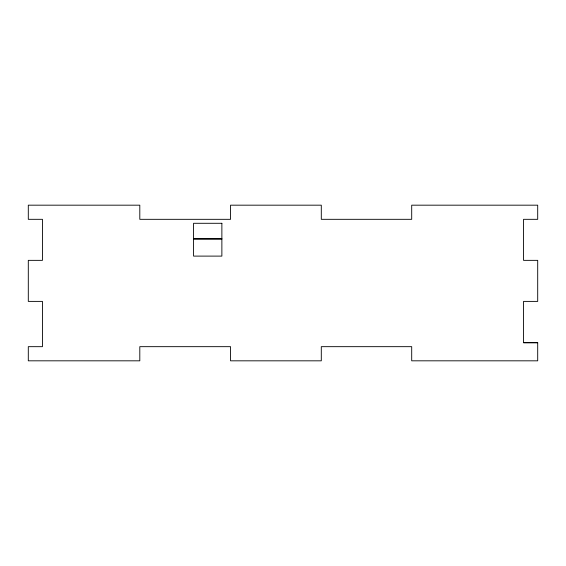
<?xml version="1.0" encoding="UTF-8"?>
<svg xmlns="http://www.w3.org/2000/svg" width="566" height="566" viewBox="0 0 566 566"><rect width="100%" height="100%" fill="white"/><g stroke="black" fill="none" stroke-linecap="round" stroke-linejoin="round"><path stroke-width="0.85" d="M193.572 238.902L221.872 238.902M193.572 238.944L221.872 238.944M523.55 342.706L537.7 342.706L537.7 360.825L411.701 360.818L411.701 346.668L321.297 346.668L321.297 360.825L230.553 360.825L230.553 346.668L139.802 346.668L139.802 360.825L28.3 360.818L28.3 346.668L42.45 346.675L42.45 301.388L28.3 301.395L28.3 260.353L42.45 260.36L42.45 219.318L28.3 219.325L28.3 205.175L139.802 205.182L139.802 219.325L230.553 219.325L230.553 205.175L321.297 205.175L321.297 219.325L411.701 219.318L411.701 205.175L537.7 205.175L537.7 219.325L523.55 219.325L523.55 260.36L537.7 260.353L537.7 301.395L523.55 301.395L523.55 342.713L537.7 342.713M221.872 223.294L193.572 223.294L193.572 256.108L221.872 256.108L221.872 223.294"/></g></svg>
